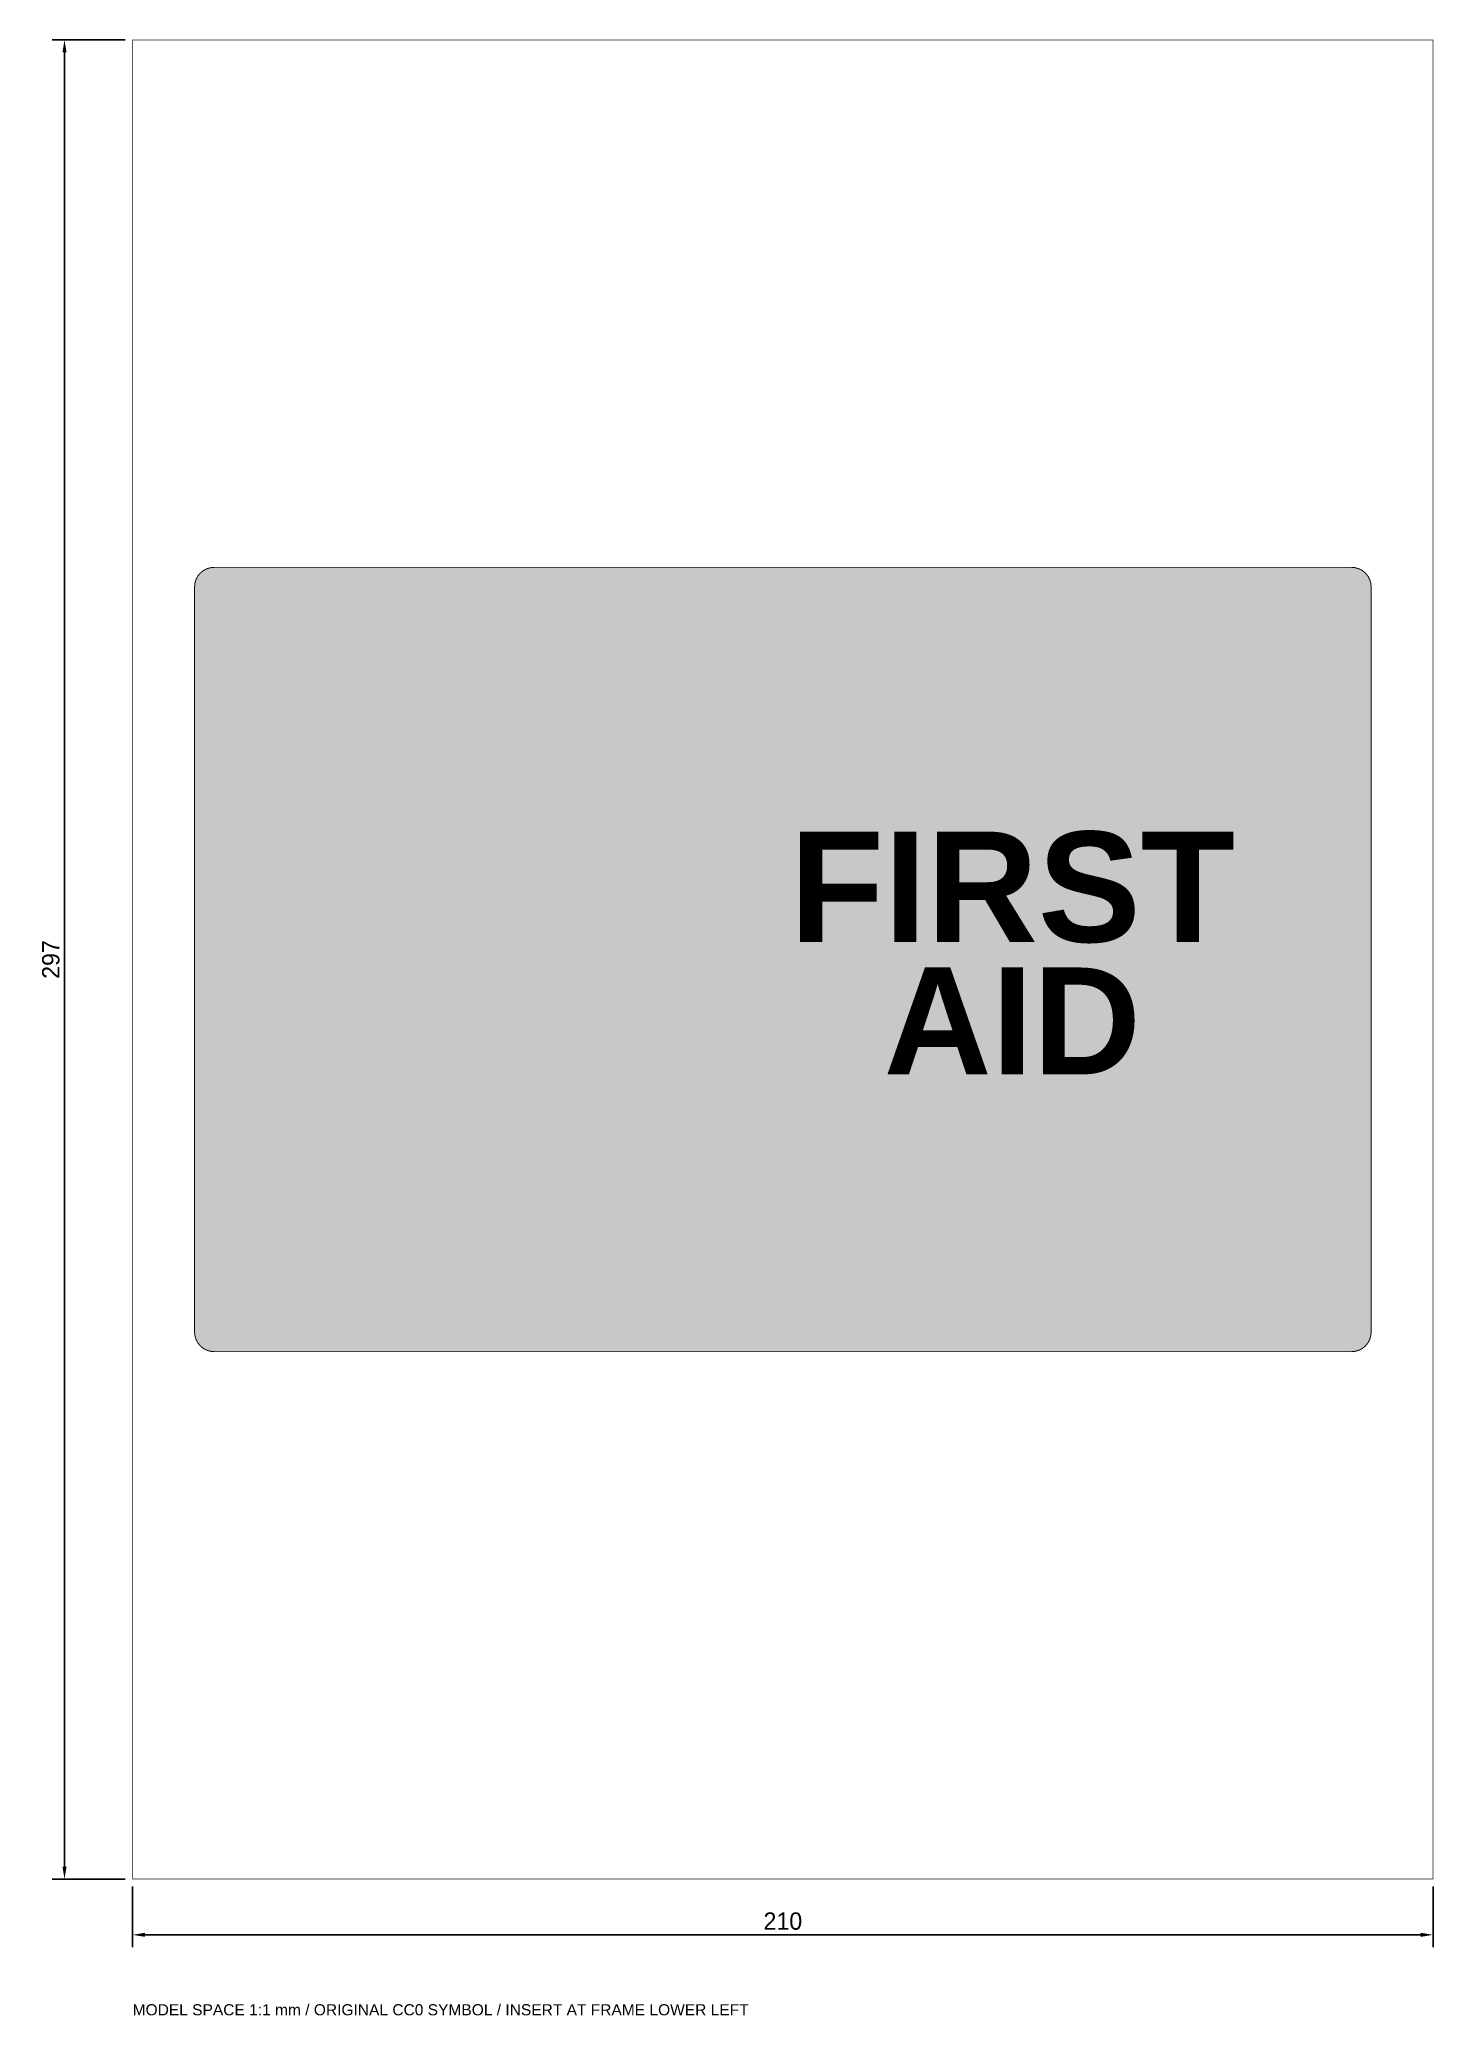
# Model space of a CAD drawing. Header units: millimetres. Extents: x -15 to 210, y -22 to 297.
import ezdxf
from ezdxf.enums import TextEntityAlignment as Align

# ---------------------------------------------------------------- set-up
doc = ezdxf.new("R2010")
doc.units = ezdxf.units.MM
for name, color, linetype, lineweight, true_color in [('A-ANNO-DIMS', 7, 'Continuous', 13, 0x516c7c), ('A-ANNO-TEXT', 7, 'Continuous', 18, 0x203446), ('A-SIGN', 7, 'Continuous', 25, 0x20252b), ('A-SIGN-FRAME', 7, 'Continuous', 13, 0xb4c0c7), ('A-SIGN-PICTOGRAM', 7, 'Continuous', 18, 0x111111)]:
    doc.layers.add(name, color=color, linetype=linetype, lineweight=lineweight, true_color=true_color)
doc.styles.add('SIGN_BOLD', font='arialbd.ttf')
doc.styles.add('SIGN_REGULAR', font='arial.ttf')
doc.dimstyles.get("Standard").update_dxf_attribs({"dimtxt": 2.5, "dimasz": 2.5, "dimexe": 1.25, "dimexo": 0.625, "dimtad": 1, "dimcen": 2.5, "dimazin": 3, "dimtfac": 1, "dimtmove": 0, "dimatfit": 3})

# ---------------------------------------------------------------- blocks, each defined once
blk = doc.blocks.new('105_SYMBOL_103_WAYFINDING_FIRST_AID')
at = {"layer": 'A-SIGN-PICTOGRAM', "true_color": 0xffffff}
for points in [[(196.83, 211.83), (197.45, 211.77), (198.05, 211.59), (198.59, 211.3), (199.07, 210.91), (199.47, 210.43), (199.76, 209.88), (199.94, 209.28), (200, 208.67), (200, 88.33), (199.94, 87.72), (199.76, 87.12), (199.47, 86.57), (199.07, 86.09), (198.59, 85.7), (198.05, 85.41), (197.45, 85.23), (196.83, 85.17), (13.17, 85.17), (12.55, 85.23), (11.95, 85.41), (11.41, 85.7), (10.93, 86.09), (10.53, 86.57), (10.24, 87.12), (10.06, 87.72), (10, 88.33), (10, 208.67), (10.06, 209.28), (10.24, 209.88), (10.53, 210.43), (10.93, 210.91), (11.41, 211.3), (11.95, 211.59), (12.55, 211.77), (13.17, 211.83)], [(45.01, 177.77), (65.24, 177.77), (65.24, 126.51), (45.01, 126.51)], [(29.49, 162.26), (80.76, 162.26), (80.76, 142.02), (29.49, 142.02)]]:
    blk.add_hatch(color=7, dxfattribs=at).paths.add_polyline_path(points)
at = {"layer": 'A-SIGN-PICTOGRAM', "true_color": 0x008649}
blk.add_hatch(color=7, dxfattribs=at).paths.add_polyline_path([(14.18, 207.65), (195.82, 207.65), (195.82, 89.35), (14.18, 89.35)])
at = {"layer": 'A-SIGN', "true_color": 0x38434b, "const_width": 0.158}
blk.add_lwpolyline([(196.83, 85.17), (197.45, 85.23), (198.05, 85.41), (198.59, 85.7), (199.07, 86.09), (199.47, 86.57), (199.76, 87.12), (199.94, 87.72), (200, 88.33), (200, 208.67), (199.94, 209.28), (199.76, 209.88), (199.47, 210.43), (199.07, 210.91), (198.59, 211.3), (198.05, 211.59), (197.45, 211.77), (196.83, 211.83), (13.17, 211.83), (12.55, 211.77), (11.95, 211.59), (11.41, 211.3), (10.93, 210.91), (10.53, 210.43), (10.24, 209.88), (10.06, 209.28), (10, 208.67), (10, 88.33), (10.06, 87.72), (10.24, 87.12), (10.53, 86.57), (10.93, 86.09), (11.41, 85.7), (11.95, 85.41), (12.55, 85.23), (13.17, 85.17)], close=True, dxfattribs=at)
at = {"layer": 'A-SIGN-FRAME', "true_color": 0xb4c0c7, "const_width": 0.13}
blk.add_lwpolyline([(0, 0), (210, 0), (210, 297), (0, 297)], close=True, dxfattribs=at)
at = {"layer": 'A-ANNO-TEXT', "true_color": 0xffffff, "style": 'SIGN_BOLD'}
for s, height, p in [('FIRST', 17.812, (142.05, 151.33)), ('AID', 17.256, (142.05, 129.96))]:
    blk.add_text(s, height=height, dxfattribs=at).set_placement(p, align=Align.CENTER)

msp = doc.modelspace()

# ---------------------------------------------------------------- block references
at = {"layer": 'A-SIGN'}
msp.add_blockref('105_SYMBOL_103_WAYFINDING_FIRST_AID', (0, 0), dxfattribs=at)

# ---------------------------------------------------------------- texts
at = {"layer": 'A-ANNO-TEXT', "true_color": 0x203446, "style": 'SIGN_REGULAR'}
msp.add_text('MODEL SPACE 1:1 mm / ORIGINAL CC0 SYMBOL / INSERT AT FRAME LOWER LEFT', height=1.795, dxfattribs=at).set_placement((0, -22))

# ---------------------------------------------------------------- dimensions: what is measured, and where the dimension line sits
at = {"layer": 'A-ANNO-DIMS'}
msp.add_linear_dim(base=(-11, 0), p1=(0, 0), p2=(0, 297), angle=90, dimstyle='Standard', override={"dimtxt": 2.8, "dimasz": 2, "dimexe": 2, "dimexo": 1.2, "dimgap": 0.8, "dimtad": 1, "dimdec": 0}, dxfattribs=at).render()
msp.add_linear_dim(base=(0, -9), p1=(0, 0), p2=(210, 0), dimstyle='Standard', override={"dimtxt": 2.8, "dimasz": 2, "dimexe": 2, "dimexo": 1.2, "dimgap": 0.8, "dimtad": 1, "dimdec": 0}, dxfattribs=at).render()

doc.saveas('drawing.dxf')
